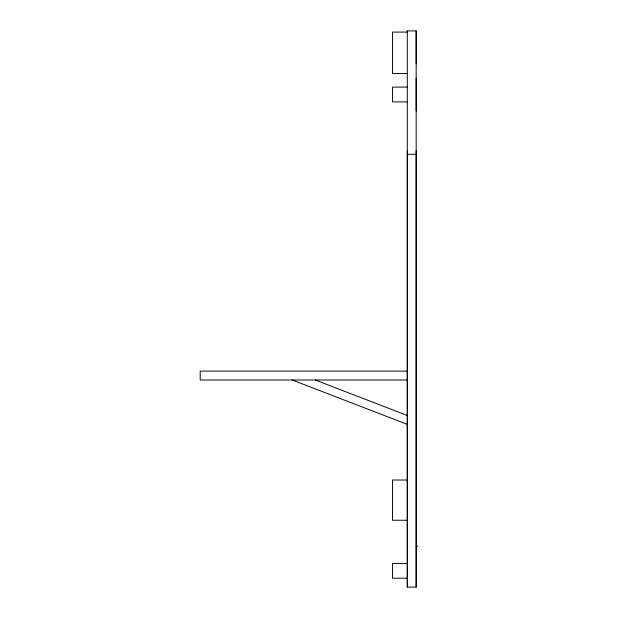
<?xml version="1.0" encoding="UTF-8"?>
<svg xmlns="http://www.w3.org/2000/svg" width="618" height="618" viewBox="0 0 618 618"><rect width="100%" height="100%" fill="white"/><g stroke="black" fill="none" stroke-linecap="round" stroke-linejoin="round"><path stroke-width="0.93" d="M416.177 150.722L416.177 587.1L407.301 587.1L407.301 150.722M407.301 32.646L407.301 30.9L416.177 30.9L416.177 587.1M416.177 111.055L416.177 78.239M416.177 63.824L416.177 30.9M407.301 32.082L392.507 32.082L392.507 73.503L407.301 73.503M407.301 87.115L392.507 87.115L392.507 101.9L407.301 101.9M407.301 154.284L416.177 154.284M407.301 371.132L200.209 371.132L200.209 380L407.301 380M407.301 480.008L392.507 480.008L392.507 520.248L407.301 520.248M416.177 546.32L417.791 546.32M407.301 563.431L392.507 563.431L392.507 578.224L407.301 578.224M315.257 380L407.301 415.505M292.252 380L407.301 424.381M407.301 30.9L407.301 587.1"/></g></svg>
